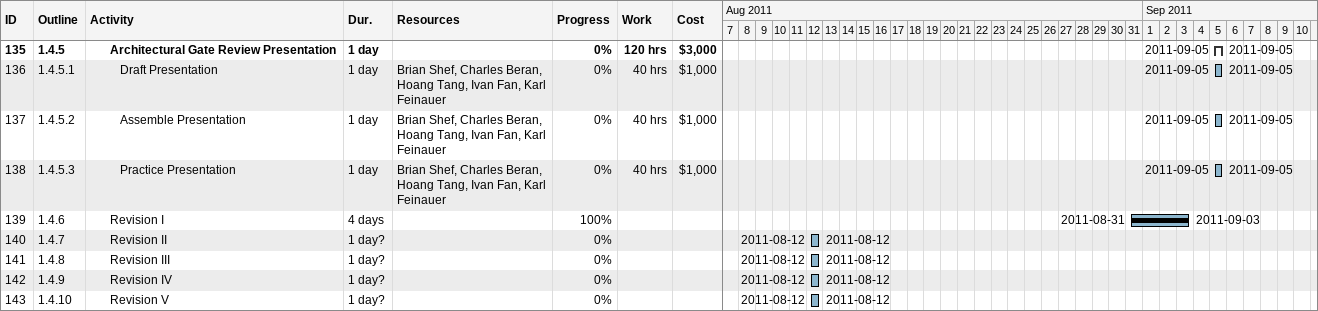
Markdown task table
| ID | WBS | Task | Duration | Start | Finish | Resources | % complete | Work (h) | Cost ($) |
|---|---|---|---|---|---|---|---|---|---|
| 135 | 1.4.5 | **Architectural Gate Review Presentation** | 1d | 2011-09-05 | 2011-09-05 |  | 0 | 120 | 3000 |
| 136 | 1.4.5.1 | Draft Presentation | 1d | 2011-09-05 | 2011-09-05 | Brian Shef, Charles Beran, Hoang Tang, Ivan Fan, Karl Feinauer | 0 | 40 | 1000 |
| 137 | 1.4.5.2 | Assemble Presentation | 1d | 2011-09-05 | 2011-09-05 | Brian Shef, Charles Beran, Hoang Tang, Ivan Fan, Karl Feinauer | 0 | 40 | 1000 |
| 138 | 1.4.5.3 | Practice Presentation | 1d | 2011-09-05 | 2011-09-05 | Brian Shef, Charles Beran, Hoang Tang, Ivan Fan, Karl Feinauer | 0 | 40 | 1000 |
| 139 | 1.4.6 | Revision I | 4d | 2011-08-31 | 2011-09-03 |  | 100 |  |  |
| 140 | 1.4.7 | Revision II | 1d? | 2011-08-12 | 2011-08-12 |  | 0 |  |  |
| 141 | 1.4.8 | Revision III | 1d? | 2011-08-12 | 2011-08-12 |  | 0 |  |  |
| 142 | 1.4.9 | Revision IV | 1d? | 2011-08-12 | 2011-08-12 |  | 0 |  |  |
| 143 | 1.4.10 | Revision V | 1d? | 2011-08-12 | 2011-08-12 |  | 0 |  |  |
